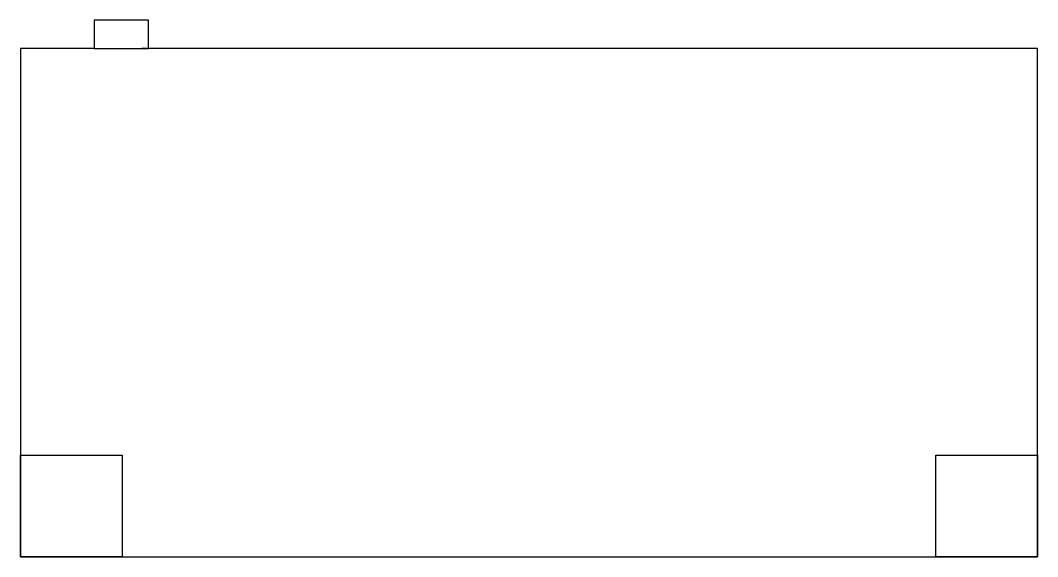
# Model space of a CAD drawing. Header units: millimetres. Extents: x 0 to 190, y 0 to 100.
import ezdxf

# ---------------------------------------------------------------- set-up
doc = ezdxf.new("R2010")
doc.units = ezdxf.units.MM
doc.layers.get('0').update_dxf_attribs({"linetype": 'CONTINUOUS'})

msp = doc.modelspace()

# ---------------------------------------------------------------- linework, layer by layer
for p, q in [((24.015, 100.5), (13.84, 100.5)), ((13.84, 100.5), (13.84, 95.25)), ((24.015, 95.25), (24.015, 100.5)), ((0, 95.25), (0, 0)), ((13.84, 95.25), (0, 95.25)), ((13.84, 95.25), (22.78, 95.25)), ((13.84, 95.25), (24.015, 95.25)), ((190.5, 95.25), (22.78, 95.25)), ((190.5, 0), (190.5, 95.25)), ((171.45, 0), (171.45, 19.05)), ((171.45, 19.05), (190.5, 19.05)), ((190.5, 19.05), (190.5, 0)), ((0, 0), (190.5, 0)), ((190.5, 0), (171.45, 0))]:
    msp.add_line(p, q)
msp.add_lwpolyline([(19.05, 0), (0, 0), (0, 19.05), (19.05, 19.05)], close=True)

doc.saveas('drawing.dxf')
